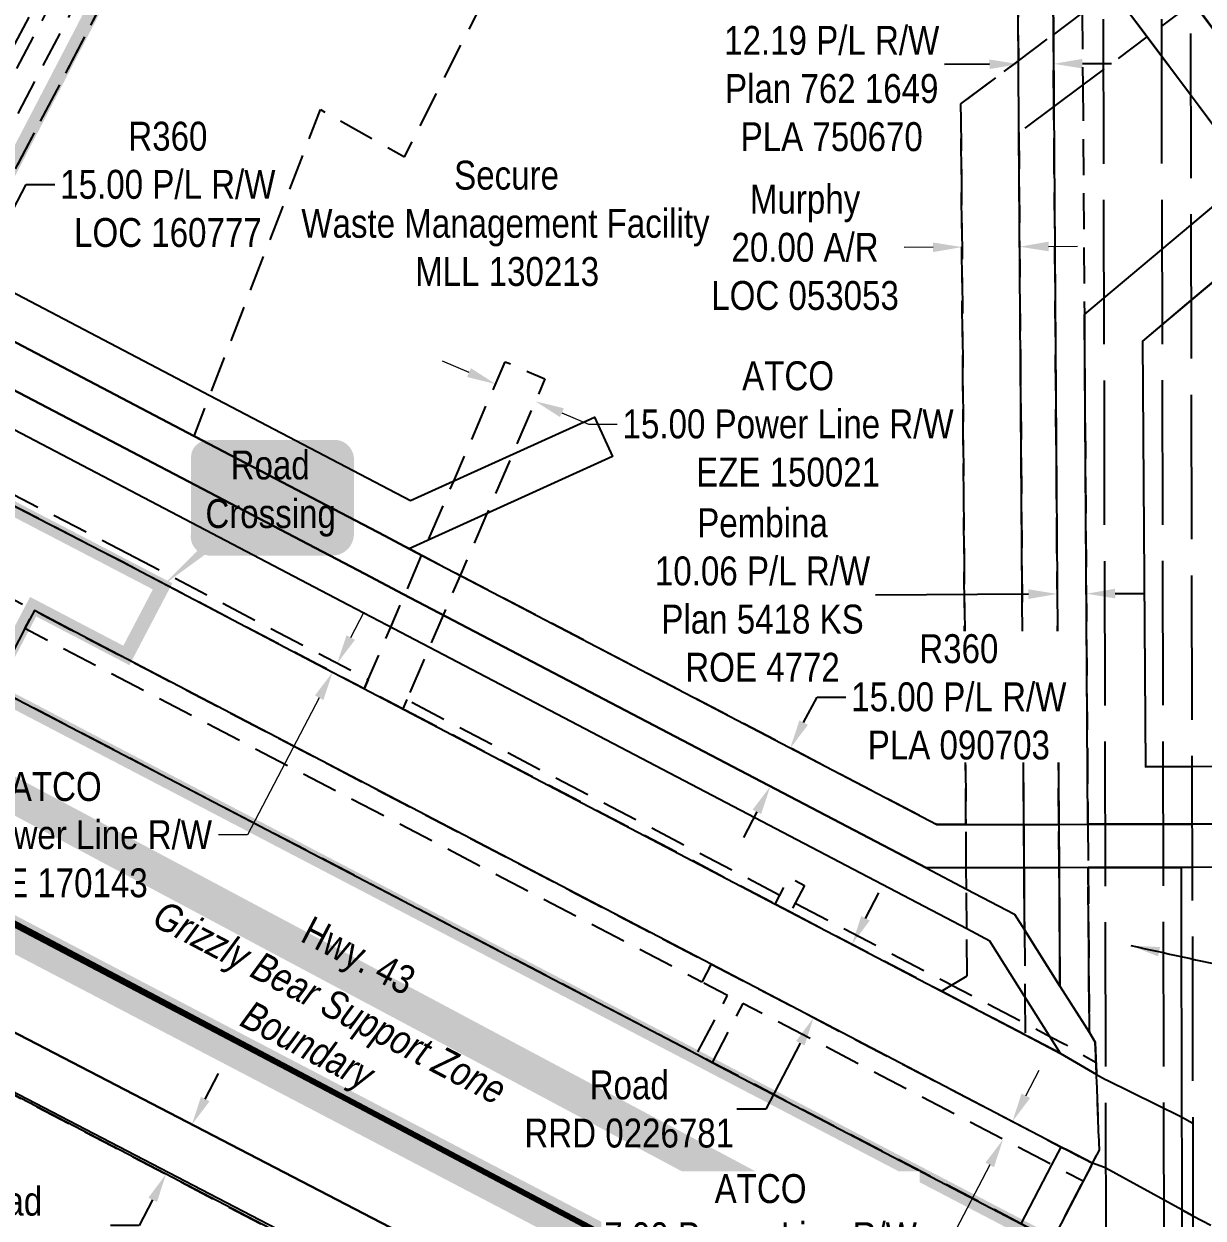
# Model space of a CAD drawing. Extents: x 507881 to 521259, y 6022177 to 6031356.
# Drawn here: x 509262.1 to 509670.3, y 6028894.3 to 6029307.6 of the extents above; entities that cross this region are included whole.
import ezdxf

# ---------------------------------------------------------------- set-up
doc = ezdxf.new("R2010")
doc.units = 0
doc.header["$LTSCALE"] = 5
doc.header["$PDMODE"] = 3
doc.header["$PDSIZE"] = 30
for name, pattern in [('DASHDOT2', [12.7, 6.35, -3.175, 0, -3.175]), ('foc-ACCESSROAD', [3.75, 2.5, -1.25]), ('foc-FLOWLINE', [3.75, 2.5, -1.25]), ('foc-UNSURVEYED', [12.5, 10, -2.5])]:
    doc.linetypes.add(name, pattern=pattern)
doc.layers.get('Defpoints').update_dxf_attribs({"color": 9})
for name, color, linetype in [('AS-ROADS', 254, 'Continuous'), ('AS-TELUS', 224, 'foc-TEL'), ('AS-WILDLIFE', 131, 'DASHDOT2'), ('C-RW', 13, 'Continuous'), ('CG-NOTES', 7, 'Continuous'), ('F-AR', 190, 'foc-ACCESSROAD'), ('F-EZE', 190, 'foc-FLOWLINE'), ('F-RW', 190, 'Continuous'), ('F-WS', 190, 'foc-ACCESSROAD'), ('L-TITLEDB', 4, 'Continuous'), ('L-TITLEDB-T', 4, 'Continuous'), ('L-USEC', 7, 'foc-UNSURVEYED')]:
    doc.layers.add(name, color=color, linetype=linetype)
doc.layers.add('F-AR-T', color=190, linetype='Continuous', lineweight=9)
doc.layers.add('F-EZE-T', color=190, linetype='Continuous', lineweight=9)
doc.layers.add('P-PROPOSED-WL1', color=7, linetype='Continuous', true_color=0xff1414)
doc.layers.add('P-PROPOSED-WL5', color=7, linetype='Continuous', true_color=0xbe647c)
doc.styles.add('240', font='ARIALN.TTF', dxfattribs={"height": 30})
doc.styles.add('80', font='ARIALN.TTF', dxfattribs={"height": 10})
doc.styles.add('80CG', font='ARIALN.TTF', dxfattribs={"height": 10})
doc.styles.add('80L', font='ARIALN.TTF', dxfattribs={"height": 10})
doc.styles.add('foc-LtypeFont', font='ARIALN.TTF', dxfattribs={"height": 7.35})
doc.linetypes.add('foc-TEL', pattern='A,2,-1,["T",foc-LtypeFont,S=0.2,R=0,X=-0.425,Y=-0.75],-1.24,8', length=12.24)
doc.dimstyles.new('Compass 5 000', dxfattribs={"dimscale": 5, "dimtxt": 9, "dimasz": 2, "dimexe": 0.2, "dimexo": 0.0625, "dimgap": 0.5, "dimtad": 0, "dimtih": 1, "dimtoh": 1, "dimzin": 0, "dimdsep": 46, "dimtxsty": '80CG', "dimcen": 0.1, "dimse1": 1, "dimse2": 1, "dimclrd": 256, "dimclrt": 256, "dimaunit": 1, "dimadec": 4, "dimazin": 0, "dimtfac": 0.06, "dimtofl": 0, "dimtmove": 0, "dimatfit": 1, "dimfxl": 0.2, "dimtolj": 1, "dimtzin": 0, "dimlwd": -1, "dimarcsym": 0})

# ---------------------------------------------------------------- blocks, each defined once
blk = doc.blocks.new('*D1280')
at = {"layer": 'Defpoints', "color": 0, "transparency": 16777216}
for p in [(509606.35, 6029293.69), (509606.71, 6029242.04), (509618.89, 6029242.12)]:
    blk.add_point(p, dxfattribs=at)
at = {"layer": 'F-RW', "transparency": 16777216}
for p, q in [((509596.35, 6029293.62), (509580.83, 6029293.51)), ((509628.53, 6029293.85), (509638.53, 6029293.92))]:
    blk.add_line(p, q, dxfattribs=at)
for points in [[(509596.34, 6029295.29), (509596.36, 6029291.95), (509606.35, 6029293.69)], [(509628.52, 6029295.51), (509628.54, 6029292.18), (509618.53, 6029293.77)]]:
    blk.add_solid(points, dxfattribs=at)
at = {"layer": 'F-RW', "transparency": 16777216, "insert": (509541.74, 6029293.51), "char_height": 10, "attachment_point": 5, "style": '80CG'}
blk.add_mtext('\\A1;Pembina\\P12.19 P/L R/W\\PPlan 762 1649\\PPLA 750670', dxfattribs=at)
blk = doc.blocks.new('*D1282')
at = {"layer": 'Defpoints', "color": 0, "transparency": 16777216}
for p in [(509619.43, 6029164.94), (509629.48, 6029165.01), (509619.81, 6029110.3)]:
    blk.add_point(p, dxfattribs=at)
at = {"layer": 'F-RW', "transparency": 16777216}
for p, q in [((509609.81, 6029110.23), (509556.87, 6029109.86)), ((509639.86, 6029110.44), (509649.86, 6029110.51))]:
    blk.add_line(p, q, dxfattribs=at)
for points in [[(509609.8, 6029111.9), (509609.82, 6029108.56), (509619.81, 6029110.3)], [(509639.85, 6029112.11), (509639.87, 6029108.77), (509629.86, 6029110.37)]]:
    blk.add_solid(points, dxfattribs=at)
at = {"layer": 'F-RW', "transparency": 16777216, "insert": (509517.78, 6029109.86), "char_height": 10, "attachment_point": 5, "style": '80CG'}
blk.add_mtext('\\A1;Pembina\\P10.06 P/L R/W\\PPlan 5418 KS\\PROE 4772', dxfattribs=at)
blk = doc.blocks.new('*D1293')
at = {"layer": 'Defpoints', "color": 0, "transparency": 16777216}
for p in [(509586.81, 6029230.35), (509587.03, 6029198.31), (509607.02, 6029198.45)]:
    blk.add_point(p, dxfattribs=at)
at = {"layer": 'F-AR-T', "transparency": 16777216}
for p, q in [((509576.81, 6029230.28), (509566.8, 6029230.21)), ((509616.79, 6029230.56), (509626.79, 6029230.63))]:
    blk.add_line(p, q, dxfattribs=at)
for points in [[(509576.79, 6029231.94), (509576.82, 6029228.61), (509586.81, 6029230.35)], [(509616.78, 6029232.23), (509616.8, 6029228.89), (509606.79, 6029230.49)]]:
    blk.add_solid(points, dxfattribs=at)
at = {"layer": 'F-AR-T', "transparency": 16777216, "insert": (509532.5, 6029230.21), "char_height": 10, "attachment_point": 5, "style": '80CG'}
blk.add_mtext('\\A1;Murphy\\P20.00 A/R\\PLOC 053053', dxfattribs=at)
blk = doc.blocks.new('*D1295')
at = {"layer": 'Defpoints', "color": 0, "transparency": 16777216}
for p in [(509246.53, 6029220.88), (509270.31, 6029208.41), (509263.39, 6029195.19)]:
    blk.add_point(p, dxfattribs=at)
at = {"layer": 'F-RW', "transparency": 16777216}
for p, q in [((509251.17, 6029229.73), (509262.83, 6029252)), ((509262.83, 6029252), (509272.83, 6029252)), ((509234.96, 6029198.79), (509230.32, 6029189.94))]:
    blk.add_line(p, q, dxfattribs=at)
for points in [[(509249.69, 6029230.51), (509252.64, 6029228.96), (509246.53, 6029220.88)], [(509233.48, 6029199.57), (509236.43, 6029198.02), (509239.6, 6029207.65)]]:
    blk.add_solid(points, dxfattribs=at)
at = {"layer": 'F-RW', "transparency": 16777216, "insert": (509311.92, 6029252), "char_height": 10, "attachment_point": 5, "style": '80CG'}
blk.add_mtext('\\A1;R360\\P15.00 P/L R/W\\PLOC 160777', dxfattribs=at)
blk = doc.blocks.new('*D1296')
at = {"layer": 'Defpoints', "color": 0, "transparency": 16777216}
for p in [(509424.89, 6029181.86), (509425.36, 6029182.94), (509438.66, 6029175.92)]:
    blk.add_point(p, dxfattribs=at)
at = {"layer": 'F-EZE-T', "transparency": 16777216}
for p, q in [((509416.18, 6029186.9), (509406.99, 6029190.85)), ((509448.31, 6029173.04), (509457.49, 6029169.08)), ((509457.49, 6029169.08), (509467.49, 6029169.08))]:
    blk.add_line(p, q, dxfattribs=at)
for points in [[(509416.84, 6029188.43), (509415.52, 6029185.37), (509425.36, 6029182.94)], [(509448.97, 6029174.57), (509447.65, 6029171.51), (509439.13, 6029177)]]:
    blk.add_solid(points, dxfattribs=at)
at = {"layer": 'F-EZE-T', "transparency": 16777216, "insert": (509526.63, 6029169.08), "char_height": 10, "attachment_point": 5, "style": '80CG'}
blk.add_mtext('\\A1;ATCO\\P15.00 Power Line R/W\\PEZE 150021', dxfattribs=at)
blk = doc.blocks.new('*D1298')
at = {"layer": 'Defpoints', "color": 0, "transparency": 16777216}
for p in [(509468.5, 6029087.72), (509461.6, 6029074.54), (509520.47, 6029043.71)]:
    blk.add_point(p, dxfattribs=at)
at = {"layer": 'F-RW', "transparency": 16777216}
for p, q in [((509532.02, 6029065.76), (509536.65, 6029074.62)), ((509536.65, 6029074.62), (509546.65, 6029074.62)), ((509515.84, 6029034.86), (509511.2, 6029026))]:
    blk.add_line(p, q, dxfattribs=at)
for points in [[(509530.54, 6029066.53), (509533.49, 6029064.98), (509527.38, 6029056.9)], [(509514.36, 6029035.63), (509517.31, 6029034.08), (509520.47, 6029043.71)]]:
    blk.add_solid(points, dxfattribs=at)
at = {"layer": 'F-RW', "transparency": 16777216, "insert": (509585.74, 6029074.62), "char_height": 10, "attachment_point": 5, "style": '80CG', "bg_fill": 3, "box_fill_scale": 1.1, "bg_fill_color": 256, "bg_fill_true_color": 13158600, "bg_fill_transparency": 0}
blk.add_mtext('\\A1;R360\\P15.00 P/L R/W\\PPLA 090703', dxfattribs=at)
blk = doc.blocks.new('*D1300')
at = {"layer": 'Defpoints', "color": 0, "transparency": 16777216}
for p in [(509317.06, 6029114.36), (509315.44, 6029111.26), (509368.94, 6029083.23)]:
    blk.add_point(p, dxfattribs=at)
at = {"layer": 'F-EZE-T', "transparency": 16777216}
for p, q in [((509375.21, 6029095.19), (509379.85, 6029104.05)), ((509364.3, 6029074.37), (509339.44, 6029026.91)), ((509339.44, 6029026.91), (509329.44, 6029026.91))]:
    blk.add_line(p, q, dxfattribs=at)
for points in [[(509373.73, 6029095.96), (509376.69, 6029094.42), (509370.57, 6029086.33)], [(509362.83, 6029075.15), (509365.78, 6029073.6), (509368.94, 6029083.23)]]:
    blk.add_solid(points, dxfattribs=at)
at = {"layer": 'F-EZE-T', "transparency": 16777216, "insert": (509273.1, 6029026.91), "char_height": 10, "attachment_point": 5, "style": '80CG'}
blk.add_mtext('\\A1;ATCO\\P3.50 Power Line R/W\\PEZE 170143', dxfattribs=at)
blk = doc.blocks.new('*D1301')
at = {"layer": 'Defpoints', "color": 0, "transparency": 16777216}
for p in [(509457.57, 6029036.8), (509444.24, 6029011.29), (509535.47, 6028963.64)]:
    blk.add_point(p, dxfattribs=at)
at = {"layer": 'L-TITLEDB-T', "transparency": 16777216}
for p, q in [((509553.43, 6028998.02), (509558.06, 6029006.89)), ((509530.84, 6028954.78), (509518.93, 6028931.97)), ((509518.93, 6028931.97), (509508.93, 6028931.97))]:
    blk.add_line(p, q, dxfattribs=at)
for points in [[(509551.95, 6028998.8), (509554.9, 6028997.25), (509548.8, 6028989.16)], [(509529.37, 6028955.55), (509532.32, 6028954.01), (509535.47, 6028963.64)]]:
    blk.add_solid(points, dxfattribs=at)
at = {"layer": 'L-TITLEDB-T', "transparency": 16777216, "insert": (509471.64, 6028931.97), "char_height": 10, "attachment_point": 5, "style": '80CG'}
blk.add_mtext('\\A1;Road\\PRRD 0226781', dxfattribs=at)
blk = doc.blocks.new('*D1305')
at = {"layer": 'Defpoints', "color": 0, "transparency": 16777216}
for p in [(509299.82, 6028937.25), (509290.87, 6028920.11), (509311.28, 6028909.45)]:
    blk.add_point(p, dxfattribs=at)
at = {"layer": 'L-TITLEDB-T', "transparency": 16777216}
for p, q in [((509324.86, 6028935.47), (509329.48, 6028944.33)), ((509306.65, 6028900.59), (509302.03, 6028891.72)), ((509302.03, 6028891.72), (509292.03, 6028891.72))]:
    blk.add_line(p, q, dxfattribs=at)
for points in [[(509323.38, 6028936.24), (509326.33, 6028934.69), (509320.23, 6028926.6)], [(509305.18, 6028901.36), (509308.13, 6028899.82), (509311.28, 6028909.45)]]:
    blk.add_solid(points, dxfattribs=at)
at = {"layer": 'L-TITLEDB-T', "transparency": 16777216, "insert": (509254.73, 6028891.72), "char_height": 10, "attachment_point": 5, "style": '80CG'}
blk.add_mtext('\\A1;Road\\PRRD 0226781', dxfattribs=at)
blk = doc.blocks.new('*D1312')
at = {"layer": 'Defpoints', "color": 0, "transparency": 16777216}
for p in [(509599.26, 6028930.34), (509596.02, 6028924.14), (509601.05, 6028921.52)]:
    blk.add_point(p, dxfattribs=at)
at = {"layer": 'F-EZE-T', "transparency": 16777216}
for p, q in [((509608.92, 6028936.58), (509613.55, 6028945.44)), ((509596.43, 6028912.65), (509583.42, 6028887.74)), ((509583.42, 6028887.74), (509573.42, 6028887.74))]:
    blk.add_line(p, q, dxfattribs=at)
for points in [[(509607.44, 6028937.35), (509610.4, 6028935.8), (509604.29, 6028927.71)], [(509594.95, 6028913.42), (509597.9, 6028911.88), (509601.05, 6028921.52)]]:
    blk.add_solid(points, dxfattribs=at)
at = {"layer": 'F-EZE-T', "transparency": 16777216, "insert": (509517.11, 6028887.74), "char_height": 10, "attachment_point": 5, "style": '80CG', "bg_fill": 3, "box_fill_scale": 1.1, "bg_fill_color": 256, "bg_fill_true_color": 13158600, "bg_fill_transparency": 0}
blk.add_mtext('\\A1;ATCO\\P7.00 Power Line R/W\\PEZE 080211', dxfattribs=at)
blk = doc.blocks.new('*U1473')
h = blk.add_hatch(color=59)
edge = h.paths.add_edge_path()
edge.add_line((-21.5, -20), (21.5, -20))
edge.add_arc((21.5, -14), 6, 270, 360)
edge.add_line((27.5, -14), (27.5, 12.5))
edge.add_arc((21.5, 12.5), 6, 0, 90)
edge.add_line((21.5, 18.5), (-21.5, 18.5))
edge.add_arc((-21.5, 12.5), 6, 90, 180)
edge.add_line((-27.5, 12.5), (-27.5, -14))
edge.add_arc((-21.5, -14), 6, 180, 270)
at = {"color": 1, "flags": 128}
blk.add_lwpolyline([(-21.5, -20, 3, 3, 0), (21.5, -20, 3, 3, 0.414214), (27.5, -14, 3, 3, 0), (27.5, 12.5, 3, 0, 0.414214), (21.5, 18.5, 0, 0, 0), (-21.5, 18.5, 0, 0, 0.414214), (-27.5, 12.5, 0, 0, 0), (-27.5, -14, 0, 3, 0.414214)], format="xyseb", close=True, dxfattribs=at)
blk.add_lwpolyline([(-37.43, -31.99, 0, 7.5, 0), (0, 0, 0, 0, 0)], format="xyseb", dxfattribs=at)
at = {"color": 1, "style": '80'}
blk.add_attdef('ENTER_TEXT_001', (-37.38, -4.99), '', height=10, dxfattribs=at)

msp = doc.modelspace()

# ---------------------------------------------------------------- linework, layer by layer
at = {"layer": 'AS-ROADS', "const_width": 11.994, "flags": 128}
for points in [[(512981.297, 6027092.85), (512389.708, 6027397.949), (509542.538, 6028889.171), (509222.845, 6029059.574), (508734.761, 6029313.323)], [(512881.705, 6027091.685), (512371.514, 6027365.123), (509203.316, 6029021.449), (508734.851, 6029266.342)]]:
    msp.add_lwpolyline(points, dxfattribs=at)
at = {"layer": 'AS-TELUS', "flags": 128}
msp.add_lwpolyline([(508734.96, 6029210.017), (508768.974, 6029192.46), (509346.679, 6028892.143), (510548.876, 6028267.224)], dxfattribs=at)
at = {"layer": 'AS-WILDLIFE', "const_width": 2, "flags": 128}
for points in [[(509250.267, 6029000.786), (509377.028, 6028933.765)], [(509250.945, 6028999.999), (509300, 6028974.23), (509351.863, 6028946.985), (509377.028, 6028933.765), (509572.592, 6028830.367), (509572.592, 6028830.367), (509886.747, 6028664.268), (510348.188, 6028423.235), (511236.993, 6027958.969), (511644.763, 6027747.316), (512133.745, 6027493.509), (512772.226, 6027151.862), (512881.131, 6027091.745)]]:
    msp.add_lwpolyline(points, dxfattribs=at)
at = {"layer": 'C-RW'}
for points in [[(509484.199, 6029647.639), (509467.542, 6029616.673), (509466.72, 6029615.074), (509380.622, 6029448.223), (509464.197, 6029407.743), (509602.463, 6029363.328), (509620.556, 6029376.852), (509620.874, 6029376.589), (509632.587, 6029360.879), (509635.638, 6029356.85), (509641.621, 6029348.853), (509648.876, 6029339.112), (509654.878, 6029331.228), (509665.882, 6029316.255), (509666.85, 6029315.05), (509713.997, 6029252.022), (509666.102, 6029211.94), (509649.304, 6029197.835), (509650.329, 6029050.555), (509666.442, 6029050.55), (510017.2, 6029051.35), (510063.134, 6029051.444), (510137.828, 6029323.926)], [(510153.673, 6029305.985), (510078.404, 6029031.478), (510009.818, 6029031.347), (510007.232, 6029031.341), (509666.484, 6029030.647), (509636.326, 6029030.586), (509630.416, 6029030.576), (509629.188, 6029207.076), (509635.942, 6029212.707), (509666.047, 6029237.89), (509686.644, 6029255.213), (509665.952, 6029283.03), (509650.873, 6029303.077), (509638.828, 6029319.224), (509635.708, 6029323.347), (509632.837, 6029327.11), (509625.542, 6029336.876), (509616.563, 6029348.894), (509606.171, 6029341.153), (509456.602, 6029389.234), (509353.348, 6029439.179), (509444.098, 6029614.86), (509449.765, 6029625.834)]]:
    msp.add_lwpolyline(points, dxfattribs=at)
at = {"layer": 'F-AR', "flags": 128}
msp.add_lwpolyline([(510003.195, 6031354.196), (509999.417, 6031254.224), (509999.346, 6031252.341), (509968.836, 6030882.54), (509959.059, 6030752.116), (509979.676, 6030683.949), (509980.341, 6030678.574), (509982.352, 6030663.692), (509985.533, 6030639.613), (509885.541, 6030449.715), (509799.02, 6030285.407), (509768.985, 6030228.367), (509697.207, 6030092.045), (509687.887, 6030074.347), (509548.251, 6029809.179), (509536.725, 6029787.519), (509461.459, 6029647.573), (509449.765, 6029625.834), (509444.098, 6029614.861), (509353.348, 6029439.179), (509352.887, 6029438.286), (509344.96, 6029422.942), (509344.625, 6029422.293), (509283.899, 6029304.741), (509241.316, 6029223.606), (509234.394, 6029210.412), (509227.429, 6029197.148), (509221.766, 6029186.359), (509210.92, 6029165.695), (509197.541, 6029140.204), (509193.804, 6029133.083), (509190.179, 6029126.177), (509188.658, 6029123.276), (509183.532, 6029113.512), (509165.751, 6029122.936), (509170.88, 6029132.698), (509175.508, 6029141.526), (509178.41, 6029147.055), (509179.714, 6029149.541), (509192.804, 6029174.482), (509203.937, 6029195.694), (509209.609, 6029206.5), (509216.522, 6029219.672), (509219.92, 6029226.145), (509223.49, 6029232.946), (509229.216, 6029243.857), (509266.049, 6029314.034), (509326.763, 6029431.635), (509335.226, 6029447.945), (509418.096, 6029608.374), (509421.337, 6029614.644), (509431.821, 6029634.945), (509438.597, 6029647.507), (509499.619, 6029760.705), (509515.461, 6029790.39), (509557.576, 6029869.436), (509566.985, 6029887.102), (509667.135, 6030085.283), (509676.156, 6030103.136), (509681.292, 6030113.3), (509768.878, 6030277.103), (509798.915, 6030333.279), (509861.139, 6030449.647), (509964.721, 6030643.371), (509962.17, 6030662.345), (509960.163, 6030677.206), (509960.04, 6030678.179), (509938.745, 6030749.96), (509943.716, 6030816.471), (509944.462, 6030826.45), (509945.781, 6030844.097), (509951.892, 6030925.865), (509976.426, 6031254.159), (509976.467, 6031254.728), (509977.484, 6031274.058), (509981.693, 6031354.134)], dxfattribs=at)
msp.add_lwpolyline([(509623.634, 6028917.61), (509632.012, 6028913.235), (509634.392, 6028917.787), (509633.43, 6028943.948), (509632.964, 6028955.214), (509630.917, 6028958.457), (509630.519, 6029015.571), (509636.357, 6029015.582), (509662.654, 6029015.636), (509662.852, 6028929.34), (509662.928, 6028897.087), (509666.77, 6028895.079), (509815.473, 6028817.393), (509866.925, 6028790.476), (509991.404, 6028725.361), (510009.184, 6028716.061), (510024.082, 6028708.266), (510057.671, 6028690.695), (510251.445, 6028589.329), (510458.681, 6028481.058), (510700.482, 6028354.729), (510719.903, 6028344.584), (510934.017, 6028232.749), (511224.096, 6028081.249), (511260.787, 6028062.066), (511290.985, 6028046.276), (511291.944, 6028045.774), (511296.91, 6028043.178), (511396.391, 6027991.155), (511901.392, 6027727.088), (512083.146, 6027632.913), (512205.325, 6027569.608), (512191.451, 6027543.028), (512083.236, 6027599.097), (511888.222, 6027700.143), (511697.417, 6027799.933), (511332.082, 6027990.956), (511291.068, 6028012.401), (511269.555, 6028023.649), (511264.59, 6028026.246), (511260.87, 6028028.192), (511211.456, 6028054.026), (510869.647, 6028232.543), (510705.535, 6028318.268), (510700.562, 6028320.864), (510458.759, 6028447.19), (510238.561, 6028562.232), (510057.745, 6028656.815), (510012.501, 6028680.487), (510007.024, 6028683.351), (509997.602, 6028688.28), (509979.822, 6028697.581), (509815.554, 6028783.516), (509802.644, 6028790.275), (509780.361, 6028801.929), (509666.842, 6028861.217), (509663.006, 6028863.221), (509636.65, 6028876.984), (509618.117, 6028886.661), (509609.292, 6028891.269), (509607.316, 6028892.301), (509500.311, 6028948.176), (509494.995, 6028950.952), (509267.818, 6029069.59), (509251.766, 6029077.91), (509228.184, 6029089.917), (509224.723, 6029091.679), (509217.01, 6029095.767), (509214.092, 6029097.313), (509208.432, 6029100.313), (509202.974, 6029103.206), (509196.788, 6029106.485), (509183.532, 6029113.512), (509165.751, 6029122.936), (509157.039, 6029127.555), (509162.168, 6029137.287), (509166.274, 6029145.073), (509168.118, 6029148.572), (509171.031, 6029154.09), (509184.052, 6029178.729), (509195.203, 6029200.231), (509200.864, 6029211.056), (509204.579, 6029218.132), (509207.821, 6029224.303), (509211.184, 6029230.718), (509214.755, 6029237.522), (509220.481, 6029248.431), (509256.655, 6029317.349), (509257.334, 6029318.664), (509317.93, 6029435.95), (509326.313, 6029452.192), (509409.351, 6029612.929), (509406.308, 6029614.502), (509401.396, 6029617.07), (509383.889, 6029626.048), (509394.886, 6029647.381), (509397.625, 6029652.7), (509407.862, 6029647.418), (509431.821, 6029634.945), (509449.765, 6029625.834), (509444.098, 6029614.861), (509353.348, 6029439.179), (509352.887, 6029438.286), (509344.96, 6029422.942), (509344.625, 6029422.293), (509283.899, 6029304.741), (509241.316, 6029223.606), (509234.394, 6029210.412), (509227.429, 6029197.148), (509221.766, 6029186.359), (509210.92, 6029165.695), (509197.541, 6029140.204), (509210.834, 6029133.248), (509239.018, 6029118.501), (509265.696, 6029104.544), (509282.187, 6029095.912), (509500.004, 6028982.165), (509621.21, 6028918.875), (509623.634, 6028917.61)], close=True, dxfattribs=at)
at = {"layer": 'F-AR'}
for points in [[(509853.364, 6029454.445), (509665.886, 6029314.348), (509635.775, 6029291.846), (509628.636, 6029286.511), (509618.634, 6029279.036), (509606.514, 6029269.978), (509608.193, 6029030.531), (509608.299, 6029015.527), (509608.45, 6028994.061), (509608.617, 6028970.847), (509608.709, 6028957.68), (509579.792, 6028972.774), (509588.58, 6028978.142), (509588.466, 6028994.362), (509588.369, 6029008.168), (509588.317, 6029015.486), (509588.212, 6029030.489), (509586.458, 6029279.939), (509606.339, 6029294.797), (509618.461, 6029303.856), (509628.463, 6029311.332), (509635.722, 6029316.945), (509665.833, 6029339.42), (509712.481, 6029374.232)], [(509712.481, 6029374.233), (509665.833, 6029339.42), (509654.888, 6029331.251), (509638.856, 6029319.284), (509635.722, 6029316.945), (509628.463, 6029311.332), (509628.636, 6029286.511), (509629.188, 6029207.058), (509630.416, 6029030.577), (509630.519, 6029015.571), (509630.917, 6028958.457), (509620.751, 6028974.563), (509620.465, 6029015.551), (509620.361, 6029030.556), (509618.634, 6029279.036), (509618.461, 6029303.856), (509618.374, 6029316.34), (509632.931, 6029327.211), (509635.696, 6029329.276), (509648.958, 6029339.185), (509665.807, 6029351.775), (509714.345, 6029388.015)]]:
    msp.add_lwpolyline(points, dxfattribs=at)
at = {"layer": 'F-EZE', "flags": 128}
for points in [[(509404.731, 6029623.587), (509421.337, 6029614.644), (509421.969, 6029614.651), (509432.698, 6029609.077), (509346.314, 6029442.581), (509345.931, 6029441.843), (509337.89, 6029426.345), (509337.641, 6029425.865), (509276.554, 6029308.137), (509234.01, 6029227.434), (509227.019, 6029214.172), (509223.8, 6029208.067), (509220.074, 6029200.998), (509214.392, 6029190.22), (509203.388, 6029169.348), (509190.084, 6029144.109), (509187.46, 6029139.13), (509193.804, 6029133.083), (509205.097, 6029122.317), (509210.368, 6029117.292), (509228.938, 6029099.589), (509231.818, 6029096.845), (509228.184, 6029089.917), (509224.723, 6029091.679), (509217.01, 6029095.767), (509218.691, 6029098.997), (509214.774, 6029102.731), (509209.384, 6029107.869), (509206.743, 6029110.386), (509201.473, 6029115.411), (509199.005, 6029117.764), (509198.023, 6029118.7), (509190.179, 6029126.177), (509181.935, 6029134.035), (509179.487, 6029129.39), (509174.172, 6029132.178), (509177.899, 6029139.248), (509175.508, 6029141.526), (509168.118, 6029148.572), (509171.031, 6029154.09), (509178.41, 6029147.055), (509181.562, 6029144.051), (509183.429, 6029147.595), (509196.626, 6029172.628), (509207.737, 6029193.704), (509213.42, 6029204.482), (509217.146, 6029211.553), (509220.365, 6029217.658), (509227.357, 6029230.92), (509270.017, 6029311.846), (509331.069, 6029429.528), (509339.245, 6029445.264), (509339.551, 6029445.853), (509422.644, 6029606.006), (509418.096, 6029608.374), (509409.351, 6029612.929), (509406.308, 6029614.502), (509401.396, 6029617.07), (509404.731, 6029623.587)], [(509394.601, 6029073.742), (509393.211, 6029070.517), (509379.893, 6029077.494), (509381.283, 6029080.719), (509389.063, 6029098.76), (509393.901, 6029109.982), (509399.795, 6029123.651), (509402.058, 6029128.898), (509410.892, 6029149.386), (509428.696, 6029190.675), (509442.462, 6029184.739), (509431.196, 6029158.61), (509422.361, 6029138.122), (509413.113, 6029116.672), (509407.222, 6029103.009), (509402.382, 6029091.786), (509394.601, 6029073.742)], [(509297.776, 6029124.466), (509381.283, 6029080.719), (509379.893, 6029077.494), (509377.072, 6029078.972), (509363.784, 6029085.933), (509296.161, 6029121.36), (509252.446, 6029143.932), (509224.209, 6029158.73), (509227.696, 6029165.372), (509231.239, 6029163.515), (509229.379, 6029159.973), (509254.061, 6029147.038), (509297.776, 6029124.466)], [(509500.005, 6028982.166), (509496.767, 6028975.967), (509278.943, 6029089.707), (509262.451, 6029098.34), (509265.696, 6029104.544), (509282.187, 6029095.912), (509500.005, 6028982.166)], [(509633.258, 6028948.102), (509633.43, 6028943.948), (509620.913, 6028951.255), (509608.709, 6028957.68), (509579.792, 6028972.774), (509527.46, 6029000.189), (509522.15, 6029002.97), (509393.211, 6029070.517), (509394.601, 6029073.742), (509523.771, 6029006.074), (509529.081, 6029003.292), (509581.414, 6028975.877), (509583.278, 6028974.904), (509608.681, 6028961.643), (509610.334, 6028960.78), (509617.205, 6028957.163), (509622.612, 6028954.317), (509633.258, 6028948.102)], [(509662.928, 6028897.087), (509663.006, 6028863.221), (509636.65, 6028876.984), (509618.117, 6028886.661), (509628.781, 6028907.056), (509632.012, 6028913.235), (509634.392, 6028917.787), (509633.43, 6028943.948), (509632.964, 6028955.214), (509630.917, 6028958.457), (509630.519, 6029015.571), (509636.357, 6029015.582), (509662.654, 6029015.636), (509662.853, 6028929.341), (509662.928, 6028897.087)], [(509527.46, 6029000.188), (509522.15, 6029002.97), (509526.953, 6029012.171), (509532.268, 6029009.396), (509527.46, 6029000.188)], [(509500.004, 6028982.164), (509621.21, 6028918.875), (509623.634, 6028917.61), (509632.012, 6028913.235), (509628.781, 6028907.056), (509617.974, 6028912.681), (509510.952, 6028968.559), (509500.311, 6028948.176), (509494.995, 6028950.952), (509505.637, 6028971.336), (509496.767, 6028975.967), (509500.004, 6028982.164)]]:
    msp.add_lwpolyline(points, close=True, dxfattribs=at)
at = {"layer": 'F-RW'}
for points in [[(510153.661, 6029305.953), (510078.403, 6029031.477), (510009.818, 6029031.345), (509666.484, 6029030.647), (509636.326, 6029030.586), (509630.416, 6029030.577), (509629.188, 6029207.058), (509635.942, 6029212.707), (509666.047, 6029237.89), (509686.748, 6029255.205), (509665.952, 6029283.03), (509650.91, 6029303.156), (509638.856, 6029319.284), (509635.708, 6029323.497), (509632.931, 6029327.211), (509625.636, 6029336.973), (509616.657, 6029348.987), (509606.171, 6029341.153), (509456.602, 6029389.234), (509353.348, 6029439.179), (509445.887, 6029614.877), (509463.111, 6029647.578)], [(509485.675, 6029647.643), (509468.513, 6029615.092), (509380.219, 6029447.615), (509464.334, 6029407.618), (509602.833, 6029363.192), (509620.924, 6029376.699), (509632.685, 6029360.962), (509635.637, 6029357.011), (509641.663, 6029348.947), (509648.958, 6029339.185), (509654.888, 6029331.251), (509665.881, 6029316.538), (509666.933, 6029315.131), (509714.1, 6029252.013), (509666.102, 6029211.858), (509649.355, 6029197.847), (509650.38, 6029050.513), (509666.442, 6029050.55), (510063.118, 6029051.453), (510137.781, 6029323.902)], [(509714.345, 6029388.015), (509665.807, 6029351.775), (509648.958, 6029339.185), (509635.696, 6029329.276), (509632.931, 6029327.211), (509618.374, 6029316.34), (509618.461, 6029303.856), (509618.634, 6029279.036), (509620.361, 6029030.556), (509620.465, 6029015.551), (509620.751, 6028974.563), (509608.446, 6028994.061), (509608.297, 6029015.527), (509608.191, 6029030.531), (509606.514, 6029269.978), (509606.339, 6029294.797), (509606.146, 6029322.411), (509625.636, 6029336.973), (509635.664, 6029344.464), (509641.663, 6029348.947), (509665.774, 6029366.961), (509707.212, 6029397.919)], [(509234.394, 6029210.412), (509321.016, 6029164.925), (509386.986, 6029130.361), (509395.481, 6029125.91), (509400.272, 6029123.4), (509424.367, 6029110.776), (509578.121, 6029030.468), (509588.212, 6029030.489), (509608.191, 6029030.531), (509620.361, 6029030.555), (509630.416, 6029030.576), (509636.326, 6029030.586), (509666.484, 6029030.647), (510009.818, 6029031.345), (510035.459, 6028997.132), (510046.811, 6028981.985), (510060.007, 6028964.378), (510012.449, 6028790.935)], [(509240.72, 6029190.189), (509380.113, 6029117.202), (509393.402, 6029110.244), (509574.446, 6029015.457), (509588.369, 6029008.168), (509605.053, 6028999.432), (509608.446, 6028994.061), (509620.751, 6028974.563), (509630.917, 6028958.457), (509632.964, 6028955.214), (509633.43, 6028943.948), (509620.913, 6028951.254), (509608.617, 6028970.847), (509596.498, 6028990.156), (509588.466, 6028994.362), (509387.76, 6029099.441), (509374.472, 6029106.399), (509235.057, 6029179.398)], [(509996.879, 6028790.886), (510043.566, 6028961.157), (510027.776, 6028982.223), (510016.423, 6028997.371), (510002.219, 6029016.323), (509814.992, 6029015.939), (509666.516, 6029015.644), (509662.654, 6029015.636), (509636.357, 6029015.582), (509630.519, 6029015.571), (509620.465, 6029015.551), (509608.297, 6029015.527), (509588.317, 6029015.486), (509574.446, 6029015.457), (509393.402, 6029110.244), (509380.113, 6029117.202), (509240.72, 6029190.189)]]:
    msp.add_lwpolyline(points, dxfattribs=at)
for points in [[(509326.461, 6029178.997), (509395.941, 6029142.594), (509459.591, 6029171.51), (509465.795, 6029157.853), (509395.481, 6029125.91), (509386.986, 6029130.361), (509321.016, 6029164.924), (509234.387, 6029210.385), (509227.019, 6029214.172), (509220.365, 6029217.658), (509216.522, 6029219.672), (509207.804, 6029224.257), (509189.746, 6029233.702), (509171.513, 6029292.067), (509185.823, 6029296.538), (509202.204, 6029244.099), (509214.756, 6029237.522), (509223.49, 6029232.946), (509227.357, 6029230.92), (509234.01, 6029227.434), (509241.316, 6029223.606), (509326.461, 6029178.997)], [(509628.781, 6028907.056), (509618.117, 6028886.661), (509609.292, 6028891.269), (509607.316, 6028892.301), (509617.974, 6028912.681), (509621.21, 6028918.875), (509623.634, 6028917.61), (509632.012, 6028913.235), (509628.781, 6028907.056)]]:
    msp.add_lwpolyline(points, close=True, dxfattribs=at)
at = {"layer": 'F-WS', "flags": 128}
msp.add_lwpolyline([(509606.146, 6029322.411), (509606.338, 6029294.797), (509586.458, 6029279.939), (509588.212, 6029030.489), (509578.121, 6029030.468), (509424.367, 6029110.776), (509400.272, 6029123.4), (509386.986, 6029130.361), (509321.016, 6029164.925), (509326.461, 6029178.997), (509364.745, 6029277.927), (509393.804, 6029261.55), (509449.924, 6029372.432), (509606.146, 6029322.411)], close=True, dxfattribs=at)
msp.add_lwpolyline([(509024.78, 6028688.136), (509025.818, 6028690.126), (509034.68, 6028685.487), (509042.837, 6028700.906), (509048.2, 6028711.035), (509056.241, 6028726.217), (509065.717, 6028744.112), (509088.508, 6028788.242), (509112.434, 6028834.581), (509103.572, 6028839.203), (509115.118, 6028861.341), (509126.639, 6028855.332), (509164.103, 6028927.154), (509172.577, 6028943.41), (509174.553, 6028947.197), (509180.717, 6028943.964), (509186.977, 6028955.941), (509187.795, 6028957.507), (509194.539, 6028970.411), (509210.859, 6028961.873), (509292.694, 6028919.155), (509524.12, 6028798.362), (509540.97, 6028789.488), (509550.883, 6028784.314), (509561.656, 6028778.686), (509600.402, 6028758.451), (509620.542, 6028747.932), (509628.589, 6028743.729), (509636.94, 6028739.368), (509640.549, 6028737.483), (509667.132, 6028723.598), (509699.274, 6028706.81), (509708.708, 6028701.884), (509709.6, 6028701.418), (509718.013, 6028697.023), (509718.909, 6028696.556), (509720.91, 6028695.51), (509723.94, 6028693.927), (509726.966, 6028692.345), (509835.682, 6028635.472), (509841.029, 6028632.675), (509907.352, 6028597.981), (509904.12, 6028591.797), (509868.933, 6028524.465), (509859.675, 6028506.748), (509822.156, 6028434.953), (509792.853, 6028378.883), (509783.682, 6028361.333), (509776.629, 6028347.833), (509772.951, 6028340.797), (509768.162, 6028331.634), (509767.887, 6028331.108), (509762.825, 6028321.422), (509752.706, 6028302.059), (509721.117, 6028241.611), (509668.092, 6028269.315), (509637.9, 6028285.091), (509621.225, 6028293.803), (509601.094, 6028304.321), (509539.602, 6028336.449), (509537.843, 6028337.368)], dxfattribs=at)
at = {"layer": 'L-TITLEDB'}
for points in [[(509252.446, 6029143.932), (509296.161, 6029121.36), (509296.161, 6029121.36), (509363.784, 6029085.933), (509377.071, 6029078.972), (509522.15, 6029002.969), (509527.46, 6029000.188), (509579.792, 6028972.774), (509608.709, 6028957.68), (509620.913, 6028951.255), (509633.43, 6028943.948), (509636.512, 6028942.254), (509636.827, 6028942.082), (509662.853, 6028929.341), (509666.703, 6028927.181), (509666.77, 6028895.079), (509662.928, 6028897.087), (509636.577, 6028911.591), (509636.144, 6028911.829), (509632.012, 6028913.235), (509623.634, 6028917.61), (509621.21, 6028918.875), (509500.004, 6028982.165), (509282.187, 6029095.912), (509265.696, 6029104.544), (509262.451, 6029098.34), (509251.766, 6029077.91)], [(509251.766, 6029077.91), (509267.818, 6029069.59), (509494.995, 6028950.952), (509500.311, 6028948.176), (509607.316, 6028892.301), (509609.292, 6028891.269), (509618.117, 6028886.661), (509636.65, 6028876.984), (509663.006, 6028863.221), (509666.842, 6028861.217), (509780.361, 6028801.929), (509774.225, 6028790.186), (509723.94, 6028693.926), (509720.91, 6028695.509), (509718.908, 6028696.554), (509709.6, 6028701.417), (509699.274, 6028706.81), (509667.132, 6028723.597), (509636.94, 6028739.368), (509620.542, 6028747.933), (509600.402, 6028758.451), (509609.759, 6028776.464), (509584.427, 6028789.61), (509220.536, 6028978.383)]]:
    msp.add_lwpolyline(points, dxfattribs=at)
msp.add_lwpolyline([(509609.759, 6028776.464), (509600.402, 6028758.451), (509561.656, 6028778.686), (509550.883, 6028784.314), (509540.971, 6028789.487), (509524.12, 6028798.362), (509292.694, 6028919.154), (509210.859, 6028961.873), (509194.539, 6028970.411), (509203.812, 6028987.059), (509220.536, 6028978.385), (509584.424, 6028789.61), (509609.759, 6028776.464)], close=True, dxfattribs=at)
at = {"layer": 'L-USEC'}
for p, q in [((509635.073, 6029621.699), (509636.834, 6028789.757)), ((509655.188, 6029621.763), (509656.943, 6028789.799)), ((509665.253, 6029616.735), (509666.997, 6028789.82))]:
    msp.add_line(p, q, dxfattribs=at)
at = {"layer": 'P-PROPOSED-WL1', "const_width": 4.997, "flags": 128}
msp.add_lwpolyline([(509210.021, 6029166.131), (509460.576, 6029648.04), (509536.081, 6029788.454), (509638.861, 6029801.74), (509636.56, 6029819.565), (509546.471, 6029807.939), (509939.617, 6030554.559), (509923.092, 6030563.395), (509799.797, 6030332.809), (509670.69, 6030090.149), (509646.727, 6030102.752)], dxfattribs=at)

# ---------------------------------------------------------------- block references
at = {"layer": 'CG-NOTES'}
ref = msp.add_blockref('*U1473', (509347.373, 6029145.057), dxfattribs=dict(at, xscale=0.998412610604916, yscale=0.998412610604916, zscale=0.998412610604916))
ref.add_attrib('ENTER_TEXT_001', 'Road', (509333.684, 6029149.941), dxfattribs={"layer": '0', "color": 1, "height": 9.9841, "style": '80'})
ref.add_attrib('ENTER_TEXT_002', 'Crossing', (509324.933, 6029133.124), dxfattribs={"layer": '0', "color": 1, "height": 9.9841, "style": '80'})

# ---------------------------------------------------------------- texts
at = {"layer": 'AS-WILDLIFE', "insert": (509363.507, 6028960.248), "char_height": 10, "attachment_point": 5, "rotation": 332.37877, "style": '240'}
msp.add_mtext_dynamic_manual_height_columns('{\\fArial Narrow|b0|i1|c0|p34;Grizzly Bear Support Zone\\PBoundary}', width=134.81351, gutter_width=45, heights=[0], dxfattribs=at)
at = {"layer": 'F-RW', "insert": (509358.063, 6029260.25), "char_height": 10, "attachment_point": 1, "style": '80L'}
msp.add_mtext_dynamic_manual_height_columns('\\pi52.959;Secure\\P\\pi0.05;Waste Management Facility\\P\\pi39.45;MLL 130213', width=141.19823, gutter_width=49.973, heights=[0], dxfattribs=at)
at = {"layer": 'L-TITLEDB-T', "insert": (509361.965, 6028999.177), "char_height": 10, "attachment_point": 1, "rotation": 332.37877, "style": '80L'}
msp.add_mtext_dynamic_manual_height_columns('Hwy. 43', width=73.7155, gutter_width=47.474, heights=[0], dxfattribs=at)

# ---------------------------------------------------------------- dimensions: what is measured, and where the dimension line sits
at = {"layer": 'F-AR-T'}
dim = msp.add_linear_dim(base=(509586.806, 6029230.348), p1=(509607.015, 6029198.452), p2=(509587.032, 6029198.312), angle=180.40297, text='Murphy\\P20.00 A/R\\PLOC 053053', dimstyle='Compass 5 000', override={"dimtfill": 0}, dxfattribs=at)
dim.commit()
dim.dimension.update_dxf_attribs({"geometry": '*D1293', "text_midpoint": (509532.503, 6029230.208), "dimtype": 161})
at = {"layer": 'F-EZE-T'}
dim = msp.add_linear_dim(base=(509368.944, 6029083.23), p1=(509317.064, 6029114.362), p2=(509315.439, 6029111.261), angle=242.35071, text='ATCO\\P3.50 Power Line R/W\\PEZE 170143', dimstyle='Compass 5 000', dxfattribs=at)
dim.commit()
dim.dimension.update_dxf_attribs({"geometry": '*D1300', "text_midpoint": (509273.097, 6029026.909), "dimtype": 161})
at = {"layer": 'F-RW'}
dim = msp.add_linear_dim(base=(509606.348, 6029293.689), p1=(509618.89, 6029242.122), p2=(509606.71, 6029242.037), angle=180.40172, text='Pembina\\P12.19 P/L R/W\\PPlan 762 1649\\PPLA 750670', dimstyle='Compass 5 000', override={"dimtfill": 0}, dxfattribs=at)
dim.commit()
dim.dimension.update_dxf_attribs({"geometry": '*D1280', "text_midpoint": (509541.742, 6029293.511), "dimtype": 161})
dim = msp.add_linear_dim(base=(509246.527, 6029220.876), p1=(509263.385, 6029195.188), p2=(509270.314, 6029208.413), angle=62.34896, text='R360\\P15.00 P/L R/W\\PLOC 160777', dimstyle='Compass 5 000', dxfattribs=at)
dim.commit()
dim.dimension.update_dxf_attribs({"geometry": '*D1295', "text_midpoint": (509311.919, 6029252.001), "dimtype": 161})
at = {"layer": 'L-TITLEDB-T', "color": 3}
dim = msp.add_aligned_dim(p1=(509299.823, 6028937.252), p2=(509290.873, 6028920.105), distance=23.02, text='Road\\PRRD 0226781', dimstyle='Compass 5 000', dxfattribs=at)
dim.commit()
dim.dimension.update_dxf_attribs({"geometry": '*D1305', "text_midpoint": (509254.734, 6028891.724)})

# ---------------------------------------------------------------- leaders
at = {"layer": 'F-EZE-T', "path_type": 1}
msp.add_leader([(509645.279, 6028988.602), (509681.125, 6028980.766)], dimstyle='Compass 5 000', override={"dimgap": 0.5, "dimtad": 0}, dxfattribs=at)

# ---------------------------------------------------------------- next in the draw order: dimensions: what is measured, and where the dimension line sits
at = {"layer": 'F-RW'}
dim = msp.add_linear_dim(base=(509520.475, 6029043.714), p1=(509468.501, 6029087.724), p2=(509461.598, 6029074.539), angle=242.3653, text='R360\\P15.00 P/L R/W\\PPLA 090703', dimstyle='Compass 5 000', override={"dimtfill": 1}, dxfattribs=at)
dim.commit()
dim.dimension.update_dxf_attribs({"geometry": '*D1298', "text_midpoint": (509585.74, 6029074.617), "dimtype": 161})

# ---------------------------------------------------------------- next in the draw order: linework, layer by layer
at = {"layer": 'P-PROPOSED-WL5', "const_width": 4.997, "flags": 128}
msp.add_lwpolyline([(511210.994, 6028053.142), (510869.185, 6028231.657), (510705.073, 6028317.383), (510700.1, 6028319.978), (510458.296, 6028446.308), (510238.099, 6028561.348), (510057.283, 6028655.93), (510012.038, 6028679.602), (510006.561, 6028682.466), (509997.139, 6028687.395), (509979.359, 6028696.696), (509815.092, 6028782.632), (509802.18, 6028789.389), (509779.897, 6028801.043), (509250.417, 6029077.486), (509265.274, 6029105.893), (509297.552, 6029089.016), (509310.083, 6029112.935), (509209.573, 6029165.269), (509210.021, 6029166.131)], dxfattribs=at)

# ---------------------------------------------------------------- next in the draw order: dimensions: what is measured, and where the dimension line sits
at = {"layer": 'F-EZE-T'}
dim = msp.add_linear_dim(base=(509425.359, 6029182.936), p1=(509438.66, 6029175.922), p2=(509424.894, 6029181.858), angle=156.67485, text='ATCO\\P15.00 Power Line R/W\\PEZE 150021', dimstyle='Compass 5 000', override={"dimtfill": 0}, dxfattribs=at)
dim.commit()
dim.dimension.update_dxf_attribs({"geometry": '*D1296', "text_midpoint": (509526.631, 6029169.081), "dimtype": 161})
at = {"layer": 'F-RW'}
dim = msp.add_linear_dim(base=(509619.807, 6029110.299), p1=(509629.481, 6029165.011), p2=(509619.427, 6029164.941), angle=180.39832, text='Pembina\\P10.06 P/L R/W\\PPlan 5418 KS\\PROE 4772', dimstyle='Compass 5 000', dxfattribs=at)
dim.commit()
dim.dimension.update_dxf_attribs({"geometry": '*D1282', "text_midpoint": (509517.78, 6029109.862), "dimtype": 161})

# ---------------------------------------------------------------- next in the draw order: dimensions: what is measured, and where the dimension line sits
at = {"layer": 'F-EZE-T'}
dim = msp.add_linear_dim(base=(509601.055, 6028921.515), p1=(509599.256, 6028930.339), p2=(509596.021, 6028924.143), angle=242.4303, text='ATCO\\P7.00 Power Line R/W\\PEZE 080211', dimstyle='Compass 5 000', override={"dimtfill": 1}, dxfattribs=at)
dim.commit()
dim.dimension.update_dxf_attribs({"geometry": '*D1312', "text_midpoint": (509517.113, 6028887.738), "dimtype": 161})

# ---------------------------------------------------------------- next in the draw order: dimensions: what is measured, and where the dimension line sits
at = {"layer": 'L-TITLEDB-T', "color": 3}
dim = msp.add_linear_dim(base=(509535.473, 6028963.644), p1=(509457.567, 6029036.803), p2=(509444.241, 6029011.286), angle=242.42603, text='Road\\PRRD 0226781', dimstyle='Compass 5 000', dxfattribs=at)
dim.commit()
dim.dimension.update_dxf_attribs({"geometry": '*D1301', "text_midpoint": (509471.641, 6028931.971), "dimtype": 161})

doc.saveas('drawing.dxf')
